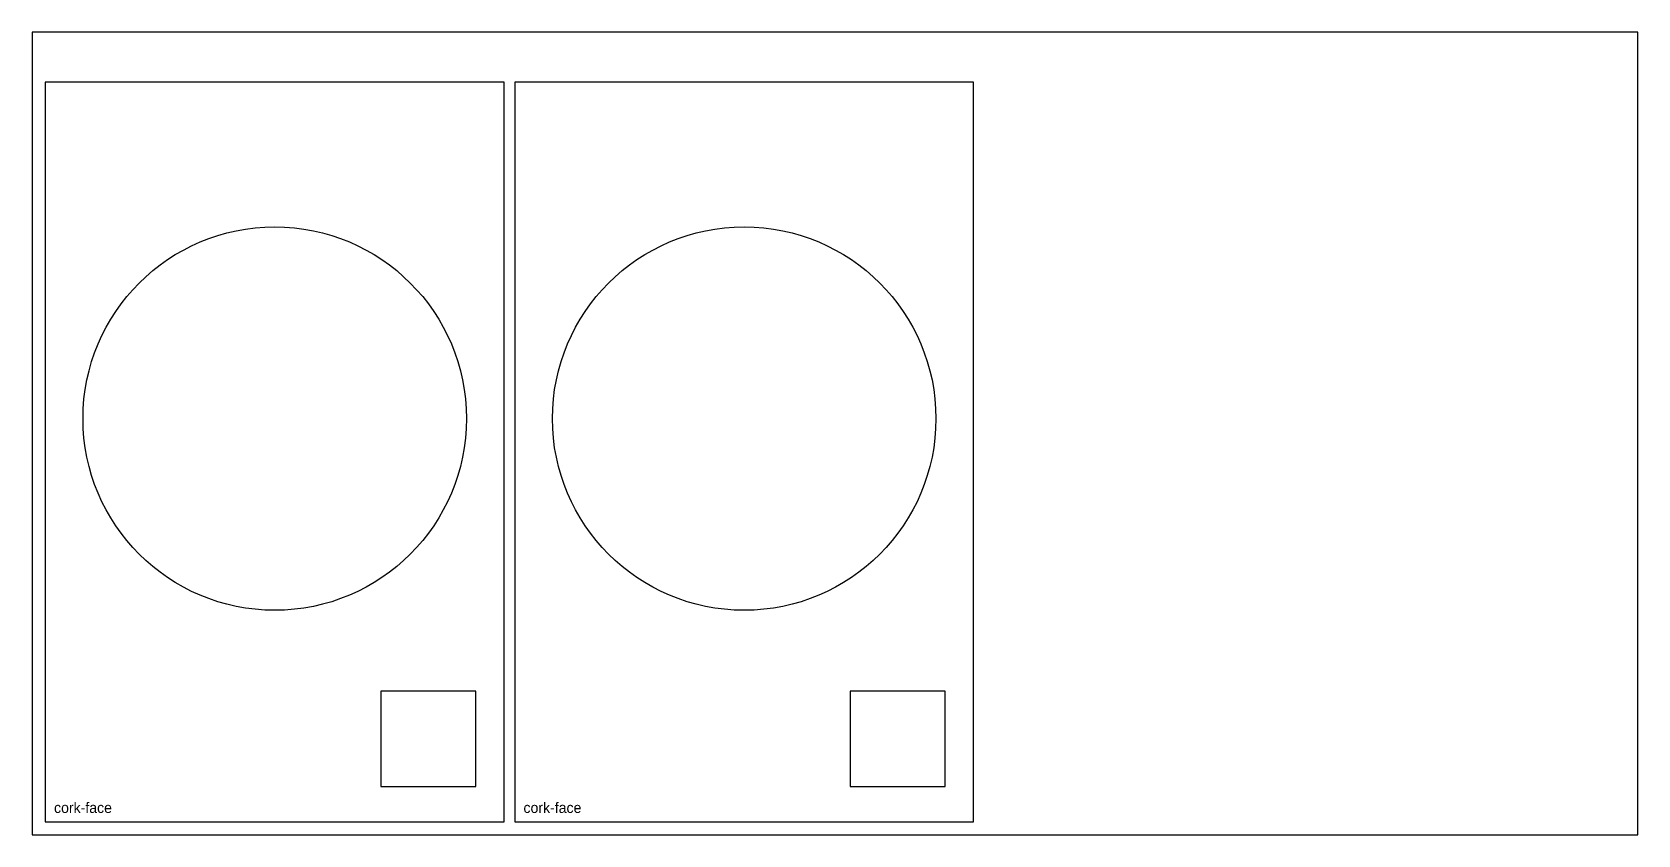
# Model space of a CAD drawing. Header units: millimetres. Extents: x 0 to 1830, y 0 to 915.
import ezdxf

# ---------------------------------------------------------------- set-up
doc = ezdxf.new("R2010")
doc.units = ezdxf.units.MM
doc.layers.add('CUT_INSIDE', color=5, linetype='Continuous')
doc.layers.add('CUT_OUTSIDE', color=1, linetype='Continuous')

msp = doc.modelspace()

# ---------------------------------------------------------------- linework, layer by layer
at = {"layer": 'CUT_INSIDE'}
for points in [[(397.3, 55.3), (505.7, 55.3), (505.7, 163.7), (397.3, 163.7), (397.3, 55.3)], [(932.3, 55.3), (1040.7, 55.3), (1040.7, 163.7), (932.3, 163.7), (932.3, 55.3)]]:
    msp.add_lwpolyline(points, close=True, dxfattribs=at)
for centre in [(276.5, 474.5), (811.5, 474.5)]:
    msp.add_circle(centre, 218.5, dxfattribs=at)
at = {"layer": 'CUT_OUTSIDE'}
for points in [[(15, 858), (15, 15), (538, 15), (538, 858), (15, 858)], [(550, 858), (550, 15), (1073, 15), (1073, 858), (550, 858)]]:
    msp.add_lwpolyline(points, close=True, dxfattribs=at)
at = {"layer": 'SHEET_EDGE'}
msp.add_lwpolyline([(0, 0), (1830, 0), (1830, 915), (0, 915)], close=True, dxfattribs=at)

# ---------------------------------------------------------------- texts
at = {"layer": 'NOTES'}
for p in [(25, 25), (560, 25)]:
    msp.add_text('cork-face', height=12, dxfattribs=at).set_placement(p)

doc.saveas('drawing.dxf')
